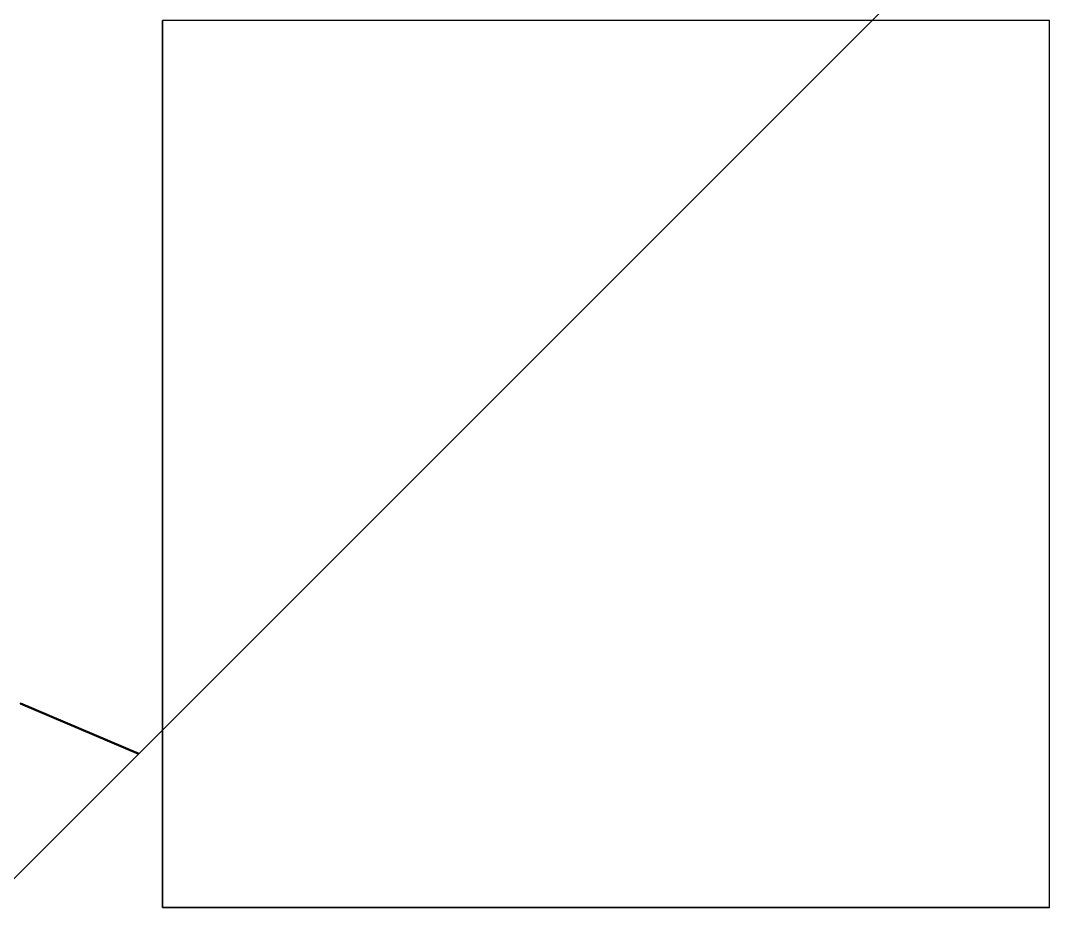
# Model space of a CAD drawing. Header units: inches. Extents: x -16 to 100, y 0 to 100.
import ezdxf

# ---------------------------------------------------------------- set-up
doc = ezdxf.new("R2010")
doc.units = ezdxf.units.IN
doc.header["$MEASUREMENT"] = 0

msp = doc.modelspace()

# ---------------------------------------------------------------- linework, layer by layer
at = {"color": 3}
for p, q in [((100, 100), (0, 100)), ((0, 100), (0, 0)), ((100, 0), (100, 100))]:
    msp.add_line(p, q, dxfattribs=at)
at = {"color": 5}
for p, q in [((0, 0, 100), (0, 100, 100)), ((0, 100, 100), (0, 100)), ((0, 100), (0, 0)), ((0, 0), (0, 0, 100))]:
    msp.add_line(p, q, dxfattribs=at)
at = {"lineweight": 50}
msp.add_line((-16, 23, 16), (-2.67, 17.33, 23.67), dxfattribs=at)
at = {"color": 240, "true_color": 0xed1f24}
for p, q in [((0, 0), (100, 0)), ((0, 0), (100, 0)), ((100, 0, 100), (0, 0, 100)), ((0, 0, 100), (0, 0)), ((100, 0), (100, 0, 100))]:
    msp.add_line(p, q, dxfattribs=at)
msp.add_xline((6, 26, 15), (-0.57735, -0.57735, 0.57735))
msp.add_point((-16, 23, 16))

doc.saveas('drawing.dxf')
